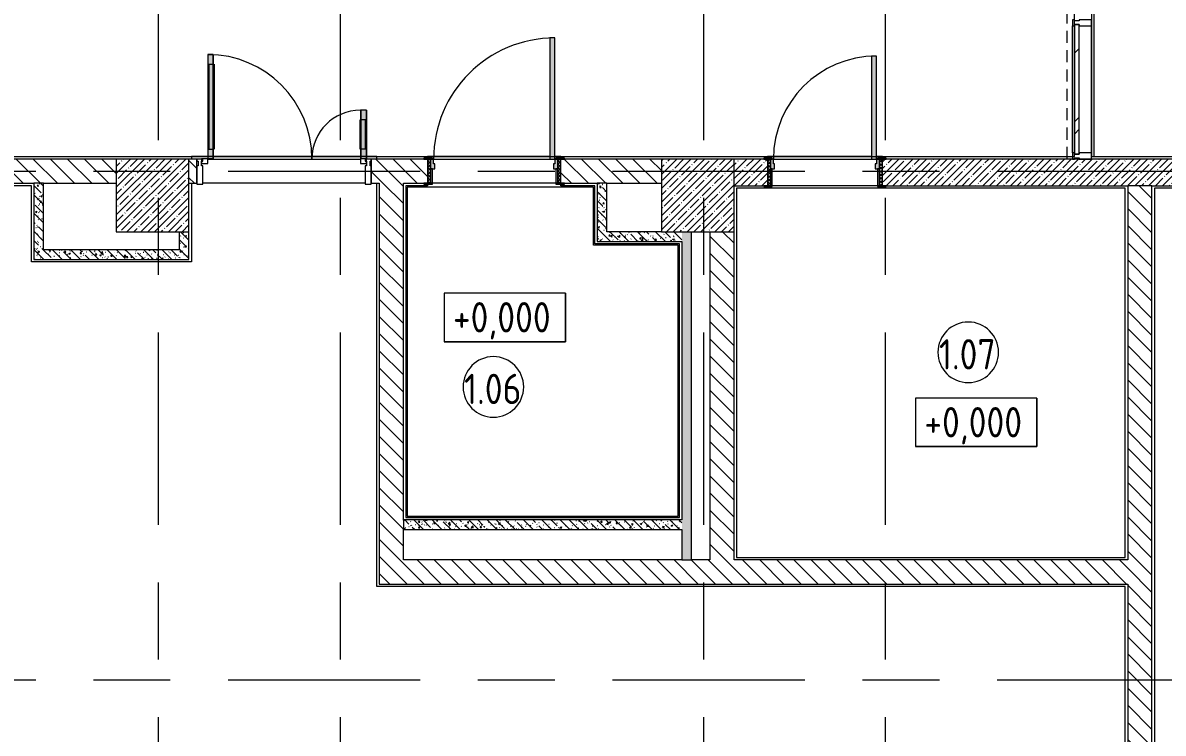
# Model space of a CAD drawing. Header units: millimetres. Extents: x -4029 to 232974, y -8553 to 104777.
# Drawn here: x 11389 to 20803, y 3159 to 9025 of the extents above; entities that cross this region are included whole.
import ezdxf

# ---------------------------------------------------------------- set-up
doc = ezdxf.new("R2010")
doc.units = ezdxf.units.MM
doc.linetypes.add('200_ШТРИХ__ш1_п0_6_', pattern=[160, 100, -60])
doc.linetypes.add('Осевая', pattern=[3175, 635, -476.25, 1587.5, -476.25])
for name, color, linetype, lineweight in [('A-AREA-BNDY', 7, 'Continuous', 9), ('A-AREA-IDEN', 7, 'Continuous', 9), ('A-DETL-MBND-1', 7, '200_ШТРИХ__ш1_п0_6_', 9), ('A-GLAZ-CURT', 7, 'Continuous', 9), ('A-GLAZ-CWMG', 7, 'Continuous', 9), ('A-WALL-1', 7, 'Continuous', 13), ('G-ANNO-DIMS', 7, 'Continuous', 9), ('I-WALL', 7, 'Continuous', 9), ('S-COLS', 7, 'Continuous', 9), ('Оси-2', 7, 'Осевая', 9)]:
    doc.layers.add(name, color=color, linetype=linetype, lineweight=lineweight)
for name, color, linetype, lineweight, true_color in [('A-DETL-GENF-2', 7, 'Continuous', 9, 0xe2e2e2), ('A-DETL-GENF-3', 7, 'Continuous', 9, 0xaaaaaa), ('A-DOOR-1', 7, 'Continuous', 9, 0xaaaaaa), ('A-DOOR-2', 7, 'Continuous', 9, 0xe2e2e2), ('A-DOOR-FRAM-1', 7, 'Continuous', 9, 0xe2e2e2), ('A-DOOR-FRAM-2', 7, 'Continuous', 9, 0xaaaaaa), ('A-FLOR-1', 7, 'Continuous', 9, 0xaaaaaa), ('I-WALL-1', 7, 'Continuous', 9, 0x787878)]:
    doc.layers.add(name, color=color, linetype=linetype, lineweight=lineweight, true_color=true_color)
doc.styles.add('GOST Common', font='', dxfattribs={"width": 0.9, "height": 250})
doc.styles.get('GOST Common').set_extended_font_data('GOST Common')
pattern_1 = [(135, (0, 0), (-70.7107, -70.7107), [])]
pattern_2 = [(135, (0, 0), (-75.43415, -75.43415), [106.68, -17.78, 3.556, -17.78]), (135, (0, 75.39), (-75.43415, -75.43415), []), (50, (0, 0), (127.5292, -11.1576), [13.335, -146.685]), (355, (0, 0), (-24.6697, 133.74), [10.668, -117.348]), (100.451, (10.63, -0.93), (102.8597, 122.5818), [11.333, -124.663]), (46.184, (0, 35.56), (189.7552, -29.4304), [20.002, -220.027]), (96.636, (15.81, 33.1), (166.1822, 173.1996), [17, -186.995]), (351.184, (0, 35.56), (166.184, 173.1976), [16.002, -176.022]), (21, (17.78, 26.67), (106.13027, -71.586), [13.335, -146.685]), (326, (17.78, 26.67), (43.2619, 128.93175), [10.668, -117.348]), (71.451, (26.62, 20.7), (149.392, 57.34505), [11.333, -124.663]), (37.5, (0, 0), (2.16223, 59.18836), [3.353, -112.573, 3.353, -115.773, -117.793]), (37.5, (0, 0), (2.16223, 59.18836), [-235.052, 3.353, -114.44]), (7.5, (0, 0), (46.77386, 70.12615), [3.353, -64.567, 3.353, -109.906, -44.894]), (7.5, (0, 0), (46.77386, 70.12615), [-181.178, 3.353, -41.542]), (327.5, (-39.65, 0), (94.91367, -4.01009), [3.353, -41.097, 3.353, -135.331, -184.023]), (327.5, (-39.65, 0), (94.91367, -4.01009), [-183.134, 3.353, -180.67]), (317.5, (-57.43, 0), (103.69057, 17.79882), [3.353, -54.432, 3.353, -88.748, -130.683]), (317.5, (-57.43, 0), (103.69057, 17.79882), [-149.885, 3.353, -127.33])]

# ---------------------------------------------------------------- blocks, each defined once
blk = doc.blocks.new('Прямоугольный импост - Импост структурный с накладкой - 160мм Темный-30756008-План монтажа стен и перегородок 1 этажа в осях 1-12')
at = {"layer": 'A-GLAZ-CWMG'}
for p, q in [((-50, 0), (-50, 17)), ((-50, 17), (0, 17)), ((-40, 0), (-50, 0)), ((-40, -40), (-40, 0)), ((0, 0), (-10, 0)), ((-10, 0), (-10, -40)), ((0, 17), (0, 0)), ((-50, -140), (-50, -40)), ((-50, -40), (-40, -40)), ((-10, -40), (0, -40)), ((0, -40), (0, -140)), ((0, -140), (-50, -140))]:
    blk.add_line(p, q, dxfattribs=at)
blk = doc.blocks.new('Системная панель - Стекло - 40мм-31920837-План монтажа стен и перегородок 1 этажа в осях 1-12')
at = {"layer": 'A-GLAZ-CURT'}
h = blk.add_hatch(dxfattribs=at)
h.set_pattern_fill('FP_20', color=256, style=0, pattern_type=2)
h.set_pattern_definition([(135, (8375, -20170.26), (-282.843, -282.843), [200, -600]), (135, (8475, -20370.26), (-282.843, -282.843), [600, -200]), (135, (8575, -19970.26), (-282.843, -282.843), [200, -600])])
h.paths.add_polyline_path([(535, 0), (535, 40), (-535, 40), (-535, 0), (1.9, 0)])
for p, q in [((535, 40), (-535, 40)), ((-535, 40), (-535, 0)), ((-535, 0), (535, 0)), ((535, 0), (535, 40))]:
    blk.add_line(p, q, dxfattribs=at)
blk = doc.blocks.new('Прямоугольный импост - Импост структурный с накладкой - 160мм Темный-31920697-План монтажа стен и перегородок 1 этажа в осях 1-12')
at = {"layer": 'A-GLAZ-CWMG'}
for p, q in [((20053.3, 7950), (20053.3, 9000)), ((20210.3, 7950), (20210.3, 9000))]:
    blk.add_line(p, q, dxfattribs=at)
blk = doc.blocks.new('Прямоугольный импост - Импост структурный с накладкой - 160мм Темный-30755591-План монтажа стен и перегородок 1 этажа в осях 1-12')
at = {"layer": 'A-GLAZ-CWMG'}
for p, q in [((-25, 0), (-25, 17)), ((-25, 17), (25, 17)), ((-15, 0), (-25, 0)), ((-15, -40), (-15, 0)), ((25, 0), (15, 0)), ((15, 0), (15, -40)), ((25, 17), (25, 0)), ((-25, -140), (-25, -40)), ((-25, -40), (-15, -40)), ((15, -40), (25, -40)), ((25, -40), (25, -140)), ((25, -140), (-25, -140))]:
    blk.add_line(p, q, dxfattribs=at)
blk = doc.blocks.new('BSC_Колонна _Прямоугольная - 600х600-20441433-План монтажа стен и перегородок 1 этажа в осях 1-12')
at = {"layer": 'S-COLS'}
h = blk.add_hatch(dxfattribs=at)
h.set_pattern_fill('FP_87', color=256, style=0, pattern_type=2)
h.set_pattern_definition([(45, (-12460, -7600), (-57.02463, 57.02463), []), (45, (-12402.975, -7600), (-57.02463, 57.02463), [100.806, -20.161, 3.353, -16.808])])
h.paths.add_polyline_path([(-300, -300), (300, -300), (300, 300), (-300, 300), (-300, -164.8)])
for p, q in [((300, 300), (-300, 300)), ((-300, 300), (-300, -300)), ((300, -300), (300, 300)), ((-300, -300), (300, -300))]:
    blk.add_line(p, q, dxfattribs=at)
blk = doc.blocks.new('BSC_Колонна _Прямоугольная - 600х600-V57-План монтажа стен и перегородок 1 этажа в осях 1-12')
at = {"layer": 'S-COLS'}
h = blk.add_hatch(dxfattribs=at)
h.set_pattern_fill('FP_88', color=256, style=0, pattern_type=2)
h.set_pattern_definition([(45, (-16960, -7600), (-57.02463, 57.02463), []), (45, (-16902.975, -7600), (-57.02463, 57.02463), [100.806, -20.161, 3.353, -16.808])])
h.paths.add_polyline_path([(100, -300), (300, -300), (300, 300), (-300, 300), (-300, -300)])
for p, q in [((300, 300), (-300, 300)), ((-300, 300), (-300, -300)), ((300, -300), (300, 300)), ((-300, -300), (300, -300))]:
    blk.add_line(p, q, dxfattribs=at)
blk = doc.blocks.new('110_Дверь_СКБ_1Ст_Внутренняя1 - Д-7_л__950x2100h_Туалет-21784696-План монтажа стен и перегородок 1 этажа в осях 1-12')
at = {"layer": 'A-DOOR-1'}
h = blk.add_hatch(dxfattribs=at)
h.set_pattern_fill('FP_99', color=256, style=0, pattern_type=2)
h.set_pattern_definition([(135, (1826.41, 174.685), (-14.14214, -14.14214), []), (225, (1826.41, 174.685), (14.14214, -14.14214), [])])
h.paths.add_polyline_path([(487.5, -110), (487.5, 110), (462.5, 110), (462.5, -110)])
at = {"layer": 'A-DOOR-2'}
h = blk.add_hatch(color=256, dxfattribs=at)
h.paths.add_polyline_path([(447.5, 30), (462.5, 30), (462.5, 110), (437.5, 110), (437.5, 70), (427.5, 70), (427.5, 30), (437.5, 30)])
h.paths.add_polyline_path([(-422.5, 30), (-402.5, 30), (-402.5, 70), (-412.5, 70), (-412.5, 110), (-437.5, 110), (-437.5, 30)])
at = {"layer": 'A-DOOR-FRAM-1'}
for points in [[(423.4, 110), (437.5, 110), (437.5, 960), (397.5, 960), (397.5, 110), (414.4, 110)], [(-437.5, 110), (-422.5, 110), (-422.5, 118), (-492.5, 118), (-492.5, 110), (-442.4, 110)], [(517.5, 110), (517.5, 118), (447.5, 118), (447.5, 110), (487.5, 110)], [(-422.5, -110), (-422.5, 30), (-437.5, 30), (-437.5, -110)], [(462.5, -110), (462.5, 30), (447.5, 30), (447.5, -110)], [(-437.5, -118), (-422.5, -118), (-422.5, -110), (-492.5, -110), (-492.5, -118), (-461.5, -118)], [(517.5, -118), (517.5, -110), (447.5, -110), (447.5, -118), (492.2, -118)]]:
    blk.add_hatch(color=256, dxfattribs=at).paths.add_polyline_path(points)
at = {"layer": 'A-DOOR-FRAM-2'}
h = blk.add_hatch(dxfattribs=at)
h.set_pattern_fill('FP_100', color=256, style=0, pattern_type=2)
h.set_pattern_definition([(45, (-296.384, 174.685), (-14.1421, 14.1421), []), (135, (-296.384, 174.685), (-14.1421, -14.1421), [])])
h.paths.add_polyline_path([(-460.8, -110), (-437.5, -110), (-437.5, 110), (-462.5, 110), (-462.5, -110)])
at = {"layer": 'A-DOOR-1'}
for p, q in [((437.5, 960), (397.5, 960)), ((397.5, 960), (397.5, 110)), ((437.5, 110), (437.5, 960)), ((397.5, 110), (437.5, 110))]:
    blk.add_line(p, q, dxfattribs=at)
blk.add_arc((437.5, 110), 850, 90, 180, dxfattribs=at)
at = {"layer": 'A-DOOR-FRAM-2'}
for p, q in [((-422.5, 118), (-492.5, 118)), ((-492.5, 118), (-492.5, 110)), ((-492.5, 110), (-422.5, 110)), ((-437.5, 110), (-462.5, 110)), ((-462.5, 110), (-462.5, -110)), ((-412.5, 110), (-437.5, 110)), ((-437.5, 110), (-437.5, 30)), ((-437.5, -110), (-437.5, 110)), ((-422.5, 110), (-437.5, 110)), ((-437.5, 110), (-437.5, 109)), ((-437.5, 109), (-422.5, 109)), ((-422.5, 110), (-422.5, 118)), ((-422.5, 109), (-422.5, 110)), ((-412.5, 70), (-412.5, 110)), ((437.5, 110), (437.5, 70)), ((462.5, 110), (437.5, 110)), ((517.5, 118), (447.5, 118)), ((447.5, 118), (447.5, 110)), ((462.5, 110), (447.5, 110)), ((447.5, 110), (447.5, 109)), ((447.5, 110), (517.5, 110)), ((447.5, 109), (462.5, 109)), ((462.5, 30), (462.5, 110)), ((487.5, 110), (462.5, 110)), ((462.5, 110), (462.5, -110)), ((462.5, 109), (462.5, 110)), ((487.5, -110), (487.5, 110)), ((517.5, 110), (517.5, 118)), ((-437.5, 30), (-402.5, 30)), ((-422.5, 30), (-437.5, 30)), ((-437.5, 30), (-437.5, -110)), ((-422.5, -110), (-422.5, 30)), ((-402.5, 70), (-412.5, 70)), ((-402.5, 30), (-402.5, 70)), ((437.5, 70), (427.5, 70)), ((427.5, 70), (427.5, 30)), ((427.5, 30), (462.5, 30)), ((462.5, 30), (447.5, 30)), ((447.5, 30), (447.5, -110)), ((462.5, -110), (462.5, 30)), ((-422.5, -110), (-492.5, -110)), ((-492.5, -110), (-492.5, -118)), ((-492.5, -118), (-422.5, -118)), ((-462.5, -110), (-437.5, -110)), ((-437.5, -110), (-422.5, -110)), ((-422.5, -118), (-422.5, -110)), ((447.5, -110), (462.5, -110)), ((517.5, -110), (447.5, -110)), ((447.5, -110), (447.5, -118)), ((447.5, -118), (517.5, -118)), ((462.5, -110), (487.5, -110)), ((517.5, -118), (517.5, -110))]:
    blk.add_line(p, q, dxfattribs=at)
blk = doc.blocks.new('110_Дверь_СКБ_1Ст_Внутренняя1 - Д-4 1100x2100h_су мгн-31800557-План монтажа стен и перегородок 1 этажа в осях 1-12')
at = {"layer": 'A-DOOR-1'}
h = blk.add_hatch(dxfattribs=at)
h.set_pattern_fill('FP_52', color=256, style=0, pattern_type=2)
h.set_pattern_definition([(135, (1751.41, 164.685), (-14.14214, -14.14214), []), (225, (1751.41, 164.685), (14.14214, -14.14214), [])])
h.paths.add_polyline_path([(550.8, -100), (562.5, -100), (562.5, 100), (537.5, 100), (537.5, -100)])
at = {"layer": 'A-DOOR-2'}
h = blk.add_hatch(color=256, dxfattribs=at)
h.paths.add_polyline_path([(512.5, 20), (537.5, 20), (537.5, 100), (512.5, 100), (512.5, 60), (502.5, 60), (502.5, 20)])
h.paths.add_polyline_path([(-512.5, 20), (-477.5, 20), (-477.5, 60), (-487.5, 60), (-487.5, 100), (-512.5, 100)])
at = {"layer": 'A-DOOR-FRAM-1'}
for points in [[(512.5, 100), (512.5, 1100), (472.5, 1100), (472.5, 100)], [(-497.5, 100), (-497.5, 108), (-567.5, 108), (-567.5, 100), (-512.5, 100)], [(562.5, 100), (592.5, 100), (592.5, 108), (522.5, 108), (522.5, 100), (537.5, 100)], [(-512.5, -100), (-497.5, -100), (-497.5, 20), (-512.5, 20)], [(537.5, -100), (537.5, 20), (522.5, 20), (522.5, -100)], [(-536.7, -108), (-497.5, -108), (-497.5, -100), (-567.5, -100), (-567.5, -108), (-537.5, -108)], [(555.5, -108), (592.5, -108), (592.5, -100), (522.5, -100), (522.5, -108), (537.5, -108)]]:
    blk.add_hatch(color=256, dxfattribs=at).paths.add_polyline_path(points)
at = {"layer": 'A-DOOR-FRAM-2'}
h = blk.add_hatch(dxfattribs=at)
h.set_pattern_fill('FP_53', color=256, style=0, pattern_type=2)
h.set_pattern_definition([(45, (-371.384, 164.685), (-14.1421, 14.1421), []), (135, (-371.384, 164.685), (-14.1421, -14.1421), [])])
h.paths.add_polyline_path([(-512.5, -100), (-512.5, 100), (-537.5, 100), (-537.5, -100), (-536.2, -100)])
at = {"layer": 'A-DOOR-1'}
for p, q in [((512.5, 1100), (472.5, 1100)), ((472.5, 1100), (472.5, 100)), ((512.5, 100), (512.5, 1100)), ((472.5, 100), (512.5, 100))]:
    blk.add_line(p, q, dxfattribs=at)
blk.add_arc((512.5, 100), 1000, 90, 180, dxfattribs=at)
at = {"layer": 'A-DOOR-FRAM-2'}
for p, q in [((-497.5, 108), (-567.5, 108)), ((-567.5, 108), (-567.5, 100)), ((-567.5, 100), (-497.5, 100)), ((-512.5, 100), (-537.5, 100)), ((-537.5, 100), (-537.5, -100)), ((-487.5, 100), (-512.5, 100)), ((-512.5, 100), (-512.5, 20)), ((-512.5, -100), (-512.5, 100)), ((-497.5, 100), (-512.5, 100)), ((-512.5, 100), (-512.5, 99)), ((-512.5, 99), (-497.5, 99)), ((-497.5, 100), (-497.5, 108)), ((-497.5, 99), (-497.5, 100)), ((-487.5, 60), (-487.5, 100)), ((512.5, 100), (512.5, 60)), ((537.5, 100), (512.5, 100)), ((592.5, 108), (522.5, 108)), ((522.5, 108), (522.5, 100)), ((537.5, 100), (522.5, 100)), ((522.5, 100), (522.5, 99)), ((522.5, 100), (592.5, 100)), ((522.5, 99), (537.5, 99)), ((537.5, 20), (537.5, 100)), ((562.5, 100), (537.5, 100)), ((537.5, 100), (537.5, -100)), ((537.5, 99), (537.5, 100)), ((562.5, -100), (562.5, 100)), ((592.5, 100), (592.5, 108)), ((-512.5, 20), (-477.5, 20)), ((-497.5, 20), (-512.5, 20)), ((-512.5, 20), (-512.5, -100)), ((-497.5, -100), (-497.5, 20)), ((-477.5, 60), (-487.5, 60)), ((-477.5, 20), (-477.5, 60)), ((512.5, 60), (502.5, 60)), ((502.5, 60), (502.5, 20)), ((502.5, 20), (537.5, 20)), ((537.5, 20), (522.5, 20)), ((522.5, 20), (522.5, -100)), ((537.5, -100), (537.5, 20)), ((-497.5, -100), (-567.5, -100)), ((-567.5, -100), (-567.5, -108)), ((-567.5, -108), (-497.5, -108)), ((-537.5, -100), (-512.5, -100)), ((-512.5, -100), (-497.5, -100)), ((-497.5, -108), (-497.5, -100)), ((522.5, -100), (537.5, -100)), ((592.5, -100), (522.5, -100)), ((522.5, -100), (522.5, -108)), ((522.5, -108), (592.5, -108)), ((537.5, -100), (562.5, -100)), ((592.5, -108), (592.5, -100))]:
    blk.add_line(p, q, dxfattribs=at)
blk = doc.blocks.new('Прямоугольный импост - Импост структурный с накладкой - 190мм-32633035-План монтажа стен и перегородок 1 этажа в осях 1-12')
at = {"layer": 'A-GLAZ-CWMG'}
for p, q in [((-50, 40), (-50, 190)), ((-50, 190), (0, 190)), ((0, 190), (0, 40)), ((-40, 40), (-50, 40)), ((-50, -17), (-50, 0)), ((-50, 0), (-40, 0)), ((-40, 0), (-40, 40)), ((-10, 40), (-10, 0)), ((0, 40), (-10, 40)), ((-10, 0), (0, 0)), ((0, 0), (0, -17)), ((0, -17), (-50, -17))]:
    blk.add_line(p, q, dxfattribs=at)
blk = doc.blocks.new('Дверь_Витражная_остекление_ - ВВ-6 остекление-32633143-План монтажа стен и перегородок 1 этажа в осях 1-12')
at = {"layer": 'A-DETL-GENF-2'}
for points in [[(-630, 37), (-585, 37), (-585, 880), (-630, 880), (-630, 590.1)], [(680, 37), (680, 420), (635, 420), (635, 37)]]:
    blk.add_hatch(color=256, dxfattribs=at).paths.add_polyline_path(points)
at = {"layer": 'A-DETL-GENF-3'}
for p, q in [((-630, 880), (-585, 880)), ((-630, 880), (-630, 20)), ((-585, 880), (-630, 880)), ((-630, 880), (-630, 20)), ((-585, 880), (-585, 20)), ((-585, 20), (-585, 880)), ((-630, 800), (-585, 800)), ((-620, 800), (-620, 100)), ((-576, 800), (-576, 100)), ((680, 420), (635, 420)), ((635, 420), (635, 20)), ((680, 420), (635, 420)), ((635, 420), (635, 20)), ((680, 420), (680, 20)), ((680, 20), (680, 420)), ((626, 340), (626, 100)), ((680, 340), (635, 340)), ((670, 340), (670, 100)), ((-630, 100), (-585, 100)), ((680, 100), (635, 100)), ((-585, 20), (-630, 20)), ((-630, 20), (-585, 20))]:
    blk.add_line(p, q, dxfattribs=at)
at = {"layer": 'A-DOOR-1'}
for p, q in [((-630, 880), (-630, 20)), ((630, 420), (630, 20)), ((-630, 20), (-680, 20)), ((-680, 20), (-680, -20)), ((-630, -20), (-630, 20)), ((680, 20), (630, 20)), ((630, 20), (630, -20)), ((680, -20), (680, 20)), ((-680, -20), (-630, -20)), ((630, -20), (680, -20))]:
    blk.add_line(p, q, dxfattribs=at)
for centre, radius, start, end in [((-630, 20), 860, 360, 90), ((630, 20), 400, 90, 180)]:
    blk.add_arc(centre, radius, start, end, dxfattribs=at)
blk = doc.blocks.new('Прямоугольный импост - Импост структурный с накладкой - 190мм-33226183-План монтажа стен и перегородок 1 этажа в осях 1-12')
at = {"layer": 'A-GLAZ-CWMG'}
for p, q in [((0, 190), (-50, 190)), ((-50, 190), (-50, 40)), ((0, 40), (0, 190)), ((-50, 40), (-40, 40)), ((-40, 0), (-50, 0)), ((-50, 0), (-50, -17)), ((-40, 40), (-40, 0)), ((-10, 0), (-10, 40)), ((-10, 40), (0, 40)), ((0, 0), (-10, 0)), ((0, -17), (0, 0)), ((-50, -17), (0, -17))]:
    blk.add_line(p, q, dxfattribs=at)
blk = doc.blocks.new('Марка_Помещения - Номер-25198446-План монтажа стен и перегородок 1 этажа в осях 1-12')
at = {"layer": 'A-AREA-IDEN'}
for start, end in [(360, 180), (180, 360)]:
    blk.add_arc((0, 0), 2.5, start, end, dxfattribs=at)
blk = doc.blocks.new('Высотные отметки - 10х4_h_-17668695-План монтажа стен и перегородок 1 этажа в осях 1-12')
at = {"layer": 'G-ANNO-DIMS'}
for p, q in [((-5, 4), (-5, 0)), ((5, 4), (-5, 4)), ((5, 4), (-5, 4)), ((-5, 4), (-5, 0)), ((5, 4), (5, 0)), ((5, 0), (5, 4)), ((5, 0), (-5, 0)), ((-5, 0), (5, 0))]:
    blk.add_line(p, q, dxfattribs=at)

msp = doc.modelspace()

# ---------------------------------------------------------------- hatches: boundary and pattern name
at = {"layer": 'I-WALL'}
h = msp.add_hatch(dxfattribs=at)
h.set_pattern_fill('FP_18', color=256, style=0, pattern_type=2)
h.set_pattern_definition(pattern_1)
h.paths.add_polyline_path([(8740, 7700), (12160, 7700), (12160, 7900), (8260, 7900), (8260, 7700), (8719.1696, 7700)])
h = msp.add_hatch(dxfattribs=at)
h.set_pattern_fill('FP_18', color=256, style=0, pattern_type=2)
h.set_pattern_definition(pattern_1)
h.paths.add_polyline_path([(14700, 7700), (14730, 7700), (14730, 7900), (14265, 7900), (14265, 7700), (14550, 7700)])
h.paths.add_polyline_path([(15860, 7700), (16660, 7700), (16660, 7900), (15830, 7900), (15830, 7700)])
h.paths.add_polyline_path([(12760, 7700), (12825, 7700), (12825, 7900), (12760, 7900)])
h = msp.add_hatch(dxfattribs=at)
h.set_pattern_fill('FP_1', color=256, style=0, pattern_type=2)
h.set_pattern_definition([(45, (0, 0), (-57.02463, 57.02463), []), (45, (57.025, 0), (-57.02463, 57.02463), [100.806, -20.161, 3.353, -16.808])])
h.paths.add_polyline_path([(20040.2702, 7680), (21910, 7680), (21910, 7900), (18485, 7900), (18485, 7680), (19766.2086, 7680)])
h.paths.add_polyline_path([(17260, 7680), (17535, 7680), (17535, 7900), (17260, 7900), (17260, 7841.3333)])
h = msp.add_hatch(dxfattribs=at)
h.set_pattern_fill('FP_18', color=256, style=0, pattern_type=2)
h.set_pattern_definition(pattern_1)
h.paths.add_polyline_path([(14385.1008, 4590), (14530, 4590), (14530, 7700), (14330, 7700), (14330, 4590)])
h = msp.add_hatch(dxfattribs=at)
h.set_pattern_fill('FP_18', color=256, style=0, pattern_type=2)
h.set_pattern_definition(pattern_1)
h.paths.add_polyline_path([(20710, 100), (20710, 7680), (20510, 7680), (20510, 100)])
h = msp.add_hatch(dxfattribs=at)
h.set_pattern_fill('FP_18', color=256, style=0, pattern_type=2)
h.set_pattern_definition(pattern_1)
h.paths.add_polyline_path([(17075.6547, 4590), (17260, 4590), (17260, 7300), (17060, 7300), (17060, 4590)])
h = msp.add_hatch(dxfattribs=at)
h.set_pattern_fill('FP_18', color=256, style=0, pattern_type=2)
h.set_pattern_definition(pattern_1)
h.paths.add_polyline_path([(20490, 4390), (20510, 4390), (20510, 4590), (14330, 4590), (14330, 4390), (19766.2086, 4390)])
at = {"layer": 'I-WALL-1'}
h = msp.add_hatch(dxfattribs=at)
h.set_pattern_fill('FP_43', color=256, style=0, pattern_type=2)
h.set_pattern_definition(pattern_2)
h.paths.add_polyline_path([(11480, 7150), (11560, 7150), (11560, 7700), (11480, 7700), (11480, 7271.4765)])
h = msp.add_hatch(dxfattribs=at)
h.set_pattern_fill('FP_43', color=256, style=0, pattern_type=2)
h.set_pattern_definition(pattern_2)
h.paths.add_polyline_path([(16210, 7220), (16210, 7700), (16130, 7700), (16130, 7220)])
h = msp.add_hatch(dxfattribs=at)
h.set_pattern_fill('FP_43', color=256, style=0, pattern_type=2)
h.set_pattern_definition(pattern_2)
h.paths.add_polyline_path([(12760, 7070), (12760, 7300), (12680, 7300), (12680, 7070)])
h = msp.add_hatch(dxfattribs=at)
h.set_pattern_fill('FP_43', color=256, style=0, pattern_type=2)
h.set_pattern_definition(pattern_2)
h.paths.add_polyline_path([(16210, 7220), (16830.0459, 7220), (16830.0459, 7300), (16210, 7300), (16210, 7273.9529)])
h = msp.add_hatch(dxfattribs=at)
h.set_pattern_fill('FP_43', color=256, style=0, pattern_type=2)
h.set_pattern_definition(pattern_2)
h.paths.add_polyline_path([(16830.0459, 4590), (16910.0459, 4590), (16910.0459, 7300), (16830.0459, 7300), (16830.0459, 4840)])
h = msp.add_hatch(dxfattribs=at)
h.set_pattern_fill('FP_43', color=256, style=0, pattern_type=2)
h.set_pattern_definition(pattern_2)
h.paths.add_polyline_path([(11694.5469, 7070), (12680, 7070), (12680, 7150), (11480, 7150), (11480, 7070)])
h = msp.add_hatch(dxfattribs=at)
h.set_pattern_fill('FP_43', color=256, style=0, pattern_type=2)
h.set_pattern_definition(pattern_2)
h.paths.add_polyline_path([(16490, 4840), (16830.0459, 4840), (16830.0459, 4920), (14530, 4920), (14530, 4840), (16110, 4840)])

# ---------------------------------------------------------------- linework, layer by layer
at = {"layer": 'A-AREA-BNDY', "flags": 128}
msp.add_lwpolyline([(7660, 7921), (20070.2565, 7921), (20070.2565, 10868.5), (13679, 10868.5), (13679, 15225.5001), (13710, 15225.5001), (13710, 17825.5001)], dxfattribs=at)
for points in [[(28040, 7921), (28040, 10879), (22569, 10879), (22569, 11878.9998), (20231, 11878.9998), (20231, 10900), (20210, 10890), (20210, 7921)], [(16099, 7669), (14561, 7669), (14561, 4951), (16799.0459, 4951), (16799.0459, 7189), (16099, 7189)], [(17281, 7659), (17281, 4611), (20489, 4611), (20489, 7659)], [(27539.0001, 7659), (26181, 7659), (26181, 6969), (24989, 6969), (24989, 7679), (22531, 7679), (22531, 7279), (21889, 7279), (21889, 7659), (20731, 7659), (20731, 141), (21889, 141), (21889, 521), (22656, 521), (22656, 141), (25539, 141), (25539, 521), (26429.5023, 521), (26429.5023, 141), (29188.7435, 141), (29188.7435, 521), (29388.7435, 521), (29388.7435, 6962), (27539.0001, 6962)]]:
    msp.add_lwpolyline(points, close=True, dxfattribs=at)
at = {"layer": 'A-DETL-MBND-1'}
msp.add_line((20010, 7900), (20010, 10890), dxfattribs=at)
at = {"layer": 'A-FLOR-1'}
for p, q in [((20230, 11879.9998), (20230, 7920)), ((14310, 7920), (12780, 7920)), ((12780, 7920), (12780, 7900)), ((14310, 7900), (14310, 7920)), ((15740, 7920), (14730, 7920)), ((14730, 7920), (14730, 7908)), ((15830, 7920), (15780, 7920)), ((15830, 7908), (15830, 7920)), ((18395, 7920), (17535, 7920)), ((17535, 7920), (17535, 7908)), ((18485, 7920), (18435, 7920)), ((18485, 7908), (18485, 7920)), ((20230, 7920), (38282.6518, 7920)), ((11460, 7680), (8760, 7680)), ((11460, 7050), (11460, 7680)), ((12780, 7700), (12780, 7050)), ((14310, 4370), (14310, 7700)), ((14730, 7680), (14550, 7680)), ((14550, 7680), (14550, 4940)), ((14730, 7692), (14730, 7680)), ((15830, 7680), (15830, 7692)), ((16110, 7680), (15830, 7680)), ((16110, 7200), (16110, 7680)), ((17535, 7660), (17280, 7660)), ((17280, 7660), (17280, 4610)), ((17535, 7672), (17535, 7660)), ((18485, 7660), (18485, 7672)), ((20490, 7660), (18485, 7660)), ((20490, 4610), (20490, 7660)), ((21890, 7660), (20730, 7660)), ((20730, 7660), (20730, 140)), ((16810.0459, 7200), (16110, 7200)), ((16810.0459, 4940), (16810.0459, 7200)), ((12780, 7050), (11460, 7050)), ((14550, 4940), (16810.0459, 4940)), ((17280, 4610), (20490, 4610)), ((20490, 4370), (14310, 4370)), ((20490, 520), (20490, 4370))]:
    msp.add_line(p, q, dxfattribs=at)
at = {"layer": 'A-WALL-1'}
for p, q in [((11560, 7700), (11480, 7700)), ((16210, 7700), (16130, 7700)), ((20710, 7680), (20510, 7680)), ((14530, 4920), (14530, 4840)), ((16830.0459, 4590), (16910.0459, 4590))]:
    msp.add_line(p, q, dxfattribs=at)
at = {"layer": 'I-WALL'}
for p, q in [((12160, 7900), (8260, 7900)), ((12825, 7900), (12760, 7900)), ((12825, 7700), (12825, 7900)), ((12915, 7900), (14175, 7900)), ((14700, 7900), (14265, 7900)), ((14265, 7900), (14265, 7700)), ((14780, 7900), (15740, 7900)), ((16660, 7900), (15860, 7900)), ((17505, 7900), (17260, 7900)), ((17585, 7900), (18395, 7900)), ((21910, 7900), (18515, 7900)), ((8740, 7700), (11480, 7700)), ((11480, 7700), (11480, 7070)), ((11560, 7700), (12160, 7700)), ((11560, 7150), (11560, 7700)), ((12760, 7700), (12825, 7700)), ((14215, 7700), (12875, 7700)), ((14265, 7700), (14330, 7700)), ((14330, 7700), (14330, 4390)), ((14530, 7700), (14700, 7700)), ((14530, 4920), (14530, 7700)), ((15790, 7700), (14770, 7700)), ((15860, 7700), (16130, 7700)), ((16130, 7700), (16130, 7220)), ((16210, 7700), (16660, 7700)), ((16210, 7300), (16210, 7700)), ((17260, 7680), (17505, 7680)), ((18445, 7680), (17575, 7680)), ((18515, 7680), (20510, 7680)), ((20510, 7680), (20510, 4590)), ((20710, 100), (20710, 7680)), ((20710, 7680), (21910, 7680)), ((12680, 7300), (12680, 7150)), ((12760, 7070), (12760, 7300)), ((16660, 7300), (16210, 7300)), ((16910.0459, 4590), (16910.0459, 7300)), ((17060, 7300), (17060, 4590)), ((17260, 4590), (17260, 7300)), ((16130, 7220), (16830.0459, 7220)), ((16830.0459, 7220), (16830.0459, 4920)), ((11480, 7070), (12760, 7070)), ((12680, 7150), (11560, 7150)), ((16830.0459, 4920), (14530, 4920)), ((14530, 4840), (16830.0459, 4840)), ((14530, 4590), (14530, 4840)), ((16830.0459, 4840), (16830.0459, 4590)), ((16830.0459, 4590), (14530, 4590)), ((17060, 4590), (16910.0459, 4590)), ((20510, 4590), (17260, 4590)), ((14330, 4390), (20510, 4390)), ((20510, 4390), (20510, 100))]:
    msp.add_line(p, q, dxfattribs=at)
at = {"layer": 'Оси-2'}
for p, q in [((12510, 593.7414), (12510, 24898.0711)), ((14010, 593.7414), (14010, 24898.0711)), ((17010, 593.7414), (17010, 24898.0711)), ((18510, 593.7414), (18510, 24898.0711)), ((-728.7494, 7800), (36035.9723, 7800)), ((-728.7494, 3600), (36035.9723, 3600))]:
    msp.add_line(p, q, dxfattribs=at)

# ---------------------------------------------------------------- block references
at = {"layer": 'A-AREA-IDEN', "xscale": 99.99999999999993, "yscale": 99.99999999999993, "zscale": 99.99999999999993}
for p in [(19193.3857, 6304.2923), (15273.3188, 6018.4541)]:
    msp.add_blockref('Марка_Помещения - Номер-25198446-План монтажа стен и перегородок 1 этажа в осях 1-12', p, dxfattribs=at)
at = {"layer": 'A-DOOR-1'}
for name, p in [('110_Дверь_СКБ_1Ст_Внутренняя1 - Д-4 1100x2100h_су мгн-31800557-План монтажа стен и перегородок 1 этажа в осях 1-12', (15267.5, 7800)), ('Дверь_Витражная_остекление_ - ВВ-6 остекление-32633143-План монтажа стен и перегородок 1 этажа в осях 1-12', (13545, 7883)), ('110_Дверь_СКБ_1Ст_Внутренняя1 - Д-7_л__950x2100h_Туалет-21784696-План монтажа стен и перегородок 1 этажа в осях 1-12', (17997.5, 7790))]:
    msp.add_blockref(name, p, dxfattribs=at)
at = {"layer": 'A-GLAZ-CURT', "rotation": 269.9999999999999}
msp.add_blockref('Системная панель - Стекло - 40мм-31920837-План монтажа стен и перегородок 1 этажа в осях 1-12', (20070.2565, 8475), dxfattribs=at)
at = {"layer": 'A-GLAZ-CWMG', "extrusion": (0, 0, -1)}
for name, p, rotation in [('Прямоугольный импост - Импост структурный с накладкой - 160мм Темный-30755591-План монтажа стен и перегородок 1 этажа в осях 1-12', (-20070.2565, 9025), 270.0000000000001), ('Прямоугольный импост - Импост структурный с накладкой - 160мм Темный-30756008-План монтажа стен и перегородок 1 этажа в осях 1-12', (-20070.2565, 7900), 270.0000000000001), ('Прямоугольный импост - Импост структурный с накладкой - 190мм-32633035-План монтажа стен и перегородок 1 этажа в осях 1-12', (-14265, 7883), 180)]:
    msp.add_blockref(name, p, dxfattribs=dict(at, rotation=rotation))
at = {"layer": 'A-GLAZ-CWMG'}
msp.add_blockref('Прямоугольный импост - Импост структурный с накладкой - 160мм Темный-31920697-План монтажа стен и перегородок 1 этажа в осях 1-12', (0, 0), dxfattribs=at)
at = {"layer": 'A-GLAZ-CWMG', "rotation": 180}
msp.add_blockref('Прямоугольный импост - Импост структурный с накладкой - 190мм-33226183-План монтажа стен и перегородок 1 этажа в осях 1-12', (12825, 7883), dxfattribs=at)
at = {"layer": 'G-ANNO-DIMS', "xscale": 99.99999999999993, "yscale": 99.99999999999993, "zscale": 99.99999999999993}
for p in [(15367.687, 6392.1015), (19259.0797, 5525.3822)]:
    msp.add_blockref('Высотные отметки - 10х4_h_-17668695-План монтажа стен и перегородок 1 этажа в осях 1-12', p, dxfattribs=at)
at = {"layer": 'S-COLS'}
for name, p in [('BSC_Колонна _Прямоугольная - 600х600-20441433-План монтажа стен и перегородок 1 этажа в осях 1-12', (12460, 7600)), ('BSC_Колонна _Прямоугольная - 600х600-V57-План монтажа стен и перегородок 1 этажа в осях 1-12', (16960, 7600))]:
    msp.add_blockref(name, p, dxfattribs=at)

# ---------------------------------------------------------------- texts
at = {"layer": 'A-AREA-IDEN', "char_height": 250, "width": 606.07575, "attachment_point": 1, "style": 'GOST Common'}
for s, insert in [('1.07', (18951.5025, 6412.8516)), ('1.06', (15031.4356, 6127.0134))]:
    msp.add_mtext(s, dxfattribs=dict(at, insert=insert))
at = {"layer": 'G-ANNO-DIMS', "char_height": 250, "width": 1028.822569, "attachment_point": 1, "line_spacing_factor": 1.022761, "style": 'GOST Common'}
for insert in [(14939.0109, 6718.8086), (18830.4036, 5852.0893)]:
    msp.add_mtext('+0,000', dxfattribs=dict(at, insert=insert))

doc.saveas('drawing.dxf')
